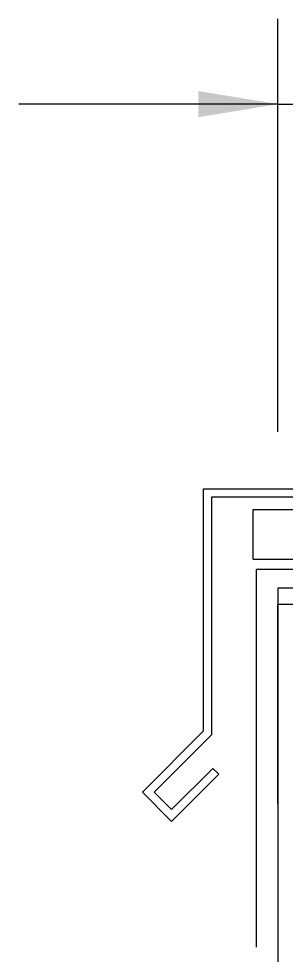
# Model space of a CAD drawing. Extents: x -30.3 to 51, y 0 to 66.
# Drawn here: x 11.63 to 13.65, y 27.82 to 34.88 of the extents above; entities that cross this region are included whole.
import ezdxf

# ---------------------------------------------------------------- set-up
doc = ezdxf.new("R2010")
doc.units = 0
doc.header["$LTSCALE"] = 1.5
doc.header["$MEASUREMENT"] = 0
doc.layers.add('STRUCTURE', color=252, linetype='CONTINUOUS')
doc.layers.add('TEXT', color=7, linetype='CONTINUOUS')
doc.styles.add('DETAILS', font='sanss___.ttf', dxfattribs={"height": 1})
doc.dimstyles.new('TYVEKDETAILS', dxfattribs={"dimscale": 6, "dimtxt": 1.5, "dimasz": 0.1, "dimexe": 0.75, "dimexo": 0.75, "dimgap": 0.75, "dimtad": 0, "dimtih": 1, "dimtoh": 1, "dimdec": 4, "dimzin": 0, "dimtxsty": 'DETAILS', "dimcen": 0.0625, "dimazin": 3, "dimtfac": 1, "dimtdec": 4, "dimtofl": 0, "dimtmove": 0, "dimatfit": 3, "dimtolj": 1, "dimtzin": 0})

msp = doc.modelspace()

# ---------------------------------------------------------------- linework, layer by layer
at = {"layer": 'STRUCTURE'}
for p, q in [((13.0262, 29.5085), (13.0262, 31.3371)), ((13.0262, 31.3371), (25.9524, 31.3371)), ((13.0887, 29.4826), (13.0887, 31.2746)), ((13.0887, 31.2746), (25.8899, 31.2746)), ((13.4012, 31.1808), (25.5774, 31.1808)), ((13.5887, 28.9621), (13.5887, 30.4621)), ((13.0262, 29.5085), (12.5653, 29.0476)), ((13.0887, 29.4826), (12.6537, 29.0476)), ((13.0976, 29.2263), (12.7863, 28.915)), ((13.1417, 29.1821), (12.7863, 28.8266))]:
    msp.add_line(p, q, dxfattribs=at)
at = {"layer": 'STRUCTURE', "linetype": 'CONTINUOUS'}
for p, q in [((13.4012, 30.8058), (13.4012, 31.1808)), ((13.4012, 30.8058), (25.5774, 30.8058)), ((14.0887, 30.4621), (13.5887, 30.4621)), ((13.0976, 29.2263), (13.1417, 29.1821)), ((12.7863, 28.8266), (12.5653, 29.0476)), ((12.7863, 28.915), (12.6537, 29.0476))]:
    msp.add_line(p, q, dxfattribs=at)
at = {"layer": 'STRUCTURE', "color": 7}
msp.add_line((13.4262, 27.8781), (13.4262, 30.7277), dxfattribs=at)
at = {"layer": 'STRUCTURE', "color": 7, "linetype": 'CONTINUOUS'}
for p, q in [((21.0318, 30.7277), (13.4262, 30.7277)), ((17.5447, 30.5871), (13.5887, 30.5871)), ((13.5887, 30.5871), (13.5887, 23.7017))]:
    msp.add_line(p, q, dxfattribs=at)
at = {"layer": 'TEXT'}
for p, q in [((13.5887, 31.7668), (13.5887, 34.8839)), ((13.5887, 34.2395), (25.5786, 34.2395))]:
    msp.add_line(p, q, dxfattribs=at)

# ---------------------------------------------------------------- leaders
msp.add_leader([(13.5887, 34.2395), (11.6326, 34.2395)], dimstyle='TYVEKDETAILS', dxfattribs=at)

doc.saveas('drawing.dxf')
